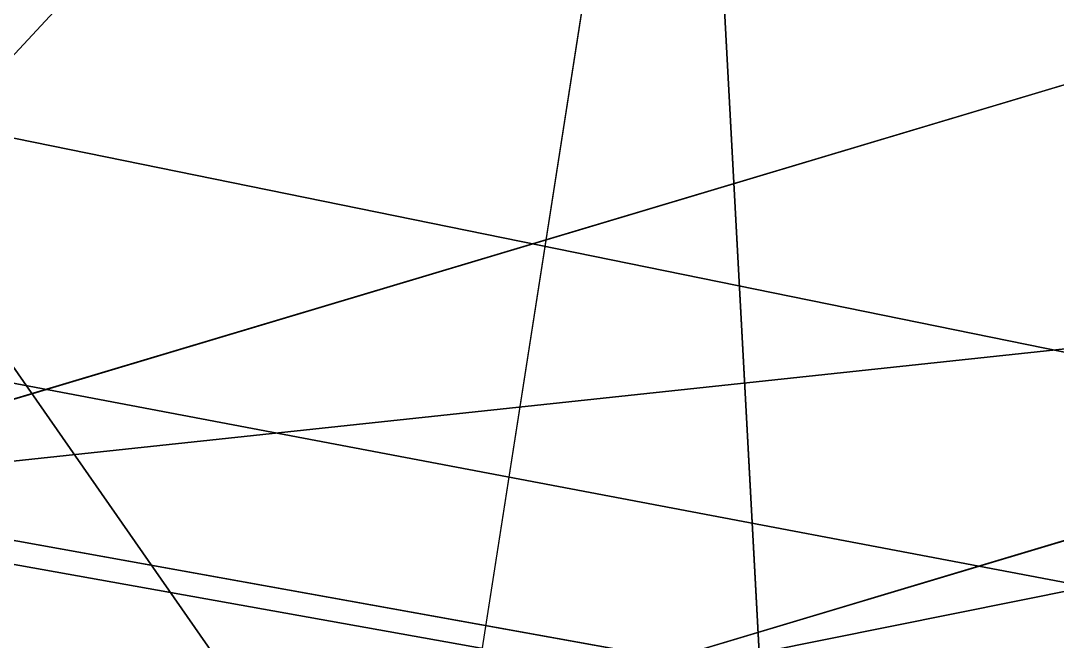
# Model space of a CAD drawing. Header units: metres. Extents: x 503497 to 504361, y 6966567 to 6966857.
# Drawn here: x 504152.589 to 504153.512, y 6966710.553 to 6966711.106 of the extents above; entities that cross this region are included whole.
import ezdxf

# ---------------------------------------------------------------- set-up
doc = ezdxf.new("R2010")
doc.units = ezdxf.units.M

msp = doc.modelspace()

# ---------------------------------------------------------------- linework, layer by layer
at = {"layer": 'SHADOW_APPROVED_20260111T072000'}
for points in [[(504153.1826, 6966711.7206), (504152.9477, 6966710.2148), (504079.7739, 6966725.1188), (504080.0088, 6966726.6246), (504153.1826, 6966711.7206)], [(504152.9477, 6966710.2148), (504167.8718, 6966707.8869), (504094.698, 6966722.7909), (504079.7739, 6966725.1188), (504152.9477, 6966710.2148)], [(504167.8718, 6966707.8869), (504167.5638, 6966705.9126), (504094.39, 6966720.8166), (504094.698, 6966722.7909), (504167.8718, 6966707.8869)]]:
    msp.add_lwpolyline(points, close=True, dxfattribs=at)
msp.add_lwpolyline([(504124.6436, 6966689.8311), (504125.6223, 6966696.1052), (504122.7613, 6966696.5515), (504123.3955, 6966700.6171), (504123.6735, 6966701.1907), (504124.1841, 6966701.6081), (504124.6865, 6966701.7525), (504126.4679, 6966701.5261), (504126.6349, 6966702.5968), (504125.8564, 6966702.7697), (504125.4218, 6966703.0603), (504125.0625, 6966703.6133), (504124.9683, 6966704.1079), (504125.9354, 6966710.4181), (504127.8093, 6966710.1258), (504128.3574, 6966713.6393), (504140.8554, 6966711.6898), (504140.8554, 6966711.6898), (504140.7719, 6966711.1544), (504144.1851, 6966710.622), (504144.5661, 6966713.0647), (504153.1826, 6966711.7206), (504152.9477, 6966710.2148), (504167.8718, 6966707.8869)], dxfattribs=at)
at = {"layer": 'SHADOW_APPROVED_20260114T072400'}
for points in [[(504153.1826, 6966711.7206), (504152.9477, 6966710.2148), (504080.9393, 6966723.8535), (504081.1742, 6966725.3593), (504153.1826, 6966711.7206)], [(504152.9477, 6966710.2148), (504167.8718, 6966707.8869), (504095.8634, 6966721.5256), (504080.9393, 6966723.8535), (504152.9477, 6966710.2148)], [(504167.8718, 6966707.8869), (504167.5638, 6966705.9126), (504095.5554, 6966719.5513), (504095.8634, 6966721.5256), (504167.8718, 6966707.8869)]]:
    msp.add_lwpolyline(points, close=True, dxfattribs=at)
msp.add_lwpolyline([(504124.6436, 6966689.8311), (504125.6223, 6966696.1052), (504122.7613, 6966696.5515), (504123.3955, 6966700.6171), (504123.6735, 6966701.1907), (504124.1841, 6966701.6081), (504124.6865, 6966701.7525), (504126.4679, 6966701.5261), (504126.6349, 6966702.5968), (504125.8564, 6966702.7697), (504125.4218, 6966703.0603), (504125.0625, 6966703.6133), (504124.9683, 6966704.1079), (504125.9354, 6966710.4181), (504127.8093, 6966710.1258), (504128.3574, 6966713.6393), (504140.8554, 6966711.6898), (504140.8554, 6966711.6898), (504140.7719, 6966711.1544), (504144.1851, 6966710.622), (504144.5661, 6966713.0647), (504153.1826, 6966711.7206), (504152.9477, 6966710.2148), (504167.8718, 6966707.8869)], dxfattribs=at)
at = {"layer": 'SHADOW_APPROVED_20260122T071500'}
for points in [[(504153.1826, 6966711.7206), (504152.9477, 6966710.2148), (504070.3812, 6966724.9829), (504070.6161, 6966726.4887), (504153.1826, 6966711.7206)], [(504152.9477, 6966710.2148), (504167.8718, 6966707.8869), (504085.3053, 6966722.655), (504070.3812, 6966724.9829), (504152.9477, 6966710.2148)], [(504167.8718, 6966707.8869), (504167.5638, 6966705.9126), (504084.9973, 6966720.6807), (504085.3053, 6966722.655), (504167.8718, 6966707.8869)]]:
    msp.add_lwpolyline(points, close=True, dxfattribs=at)
msp.add_lwpolyline([(504124.6436, 6966689.8311), (504125.6223, 6966696.1052), (504122.7613, 6966696.5515), (504123.3955, 6966700.6171), (504123.6735, 6966701.1907), (504124.1841, 6966701.6081), (504124.6865, 6966701.7525), (504126.4679, 6966701.5261), (504126.6349, 6966702.5968), (504125.8564, 6966702.7697), (504125.4218, 6966703.0603), (504125.0625, 6966703.6133), (504124.9683, 6966704.1079), (504125.9354, 6966710.4181), (504127.8093, 6966710.1258), (504128.3574, 6966713.6393), (504140.8554, 6966711.6898), (504140.8554, 6966711.6898), (504140.7719, 6966711.1544), (504144.1851, 6966710.622), (504144.5661, 6966713.0647), (504153.1826, 6966711.7206), (504152.9477, 6966710.2148), (504167.8718, 6966707.8869)], dxfattribs=at)
at = {"layer": 'SHADOW_APPROVED_20260124T072500'}
msp.add_lwpolyline([(504153.1826, 6966711.7206), (504152.9477, 6966710.2148), (504076.7046, 6966721.9298), (504076.9395, 6966723.4356), (504153.1826, 6966711.7206)], close=True, dxfattribs=at)
msp.add_lwpolyline([(504124.6436, 6966689.8311), (504125.6223, 6966696.1052), (504122.7613, 6966696.5515), (504123.3955, 6966700.6171), (504123.6735, 6966701.1907), (504124.1841, 6966701.6081), (504124.6865, 6966701.7525), (504126.4679, 6966701.5261), (504126.6349, 6966702.5968), (504125.8564, 6966702.7697), (504125.4218, 6966703.0603), (504125.0625, 6966703.6133), (504124.9683, 6966704.1079), (504125.9354, 6966710.4181), (504127.8093, 6966710.1258), (504128.3574, 6966713.6393), (504140.8554, 6966711.6898), (504140.8554, 6966711.6898), (504140.7719, 6966711.1544), (504144.1851, 6966710.622), (504144.5661, 6966713.0647), (504153.1826, 6966711.7206), (504152.9477, 6966710.2148), (504167.8718, 6966707.8869)], dxfattribs=at)
at = {"layer": 'SHADOW_APPROVED_20260126T071100'}
msp.add_lwpolyline([(504153.1826, 6966711.7206), (504152.9477, 6966710.2148), (504064.5226, 6966725.2606), (504064.7575, 6966726.7664), (504153.1826, 6966711.7206)], close=True, dxfattribs=at)
msp.add_lwpolyline([(504124.6436, 6966689.8311), (504125.6223, 6966696.1052), (504122.7613, 6966696.5515), (504123.3955, 6966700.6171), (504123.6735, 6966701.1907), (504124.1841, 6966701.6081), (504124.6865, 6966701.7525), (504126.4679, 6966701.5261), (504126.6349, 6966702.5968), (504125.8564, 6966702.7697), (504125.4218, 6966703.0603), (504125.0625, 6966703.6133), (504124.9683, 6966704.1079), (504125.9354, 6966710.4181), (504127.8093, 6966710.1258), (504128.3574, 6966713.6393), (504140.8554, 6966711.6898), (504140.8554, 6966711.6898), (504140.7719, 6966711.1544), (504144.1851, 6966710.622), (504144.5661, 6966713.0647), (504153.1826, 6966711.7206), (504152.9477, 6966710.2148), (504167.8718, 6966707.8869)], dxfattribs=at)
at = {"layer": 'SHADOW_APPROVED_20260127T071900'}
msp.add_lwpolyline([(504153.1826, 6966711.7206), (504152.9477, 6966710.2148), (504070.6048, 6966722.7074), (504070.8397, 6966724.2132), (504153.1826, 6966711.7206)], close=True, dxfattribs=at)
msp.add_lwpolyline([(504124.6436, 6966689.8311), (504125.6223, 6966696.1052), (504122.7613, 6966696.5515), (504123.3955, 6966700.6171), (504123.6735, 6966701.1907), (504124.1841, 6966701.6081), (504124.6865, 6966701.7525), (504126.4679, 6966701.5261), (504126.6349, 6966702.5968), (504125.8564, 6966702.7697), (504125.4218, 6966703.0603), (504125.0625, 6966703.6133), (504124.9683, 6966704.1079), (504125.9354, 6966710.4181), (504127.8093, 6966710.1258), (504128.3574, 6966713.6393), (504140.8554, 6966711.6898), (504140.8554, 6966711.6898), (504140.7719, 6966711.1544), (504144.1851, 6966710.622), (504144.5661, 6966713.0647), (504153.1826, 6966711.7206), (504152.9477, 6966710.2148), (504167.8718, 6966707.8869)], dxfattribs=at)
at = {"layer": 'SHADOW_APPROVED_20260129T071100'}
msp.add_lwpolyline([(504153.1826, 6966711.7206), (504152.9477, 6966710.2148), (504062.502, 6966724.4336), (504062.7369, 6966725.9394), (504153.1826, 6966711.7206)], close=True, dxfattribs=at)
msp.add_lwpolyline([(504124.6436, 6966689.8311), (504125.6223, 6966696.1052), (504122.7613, 6966696.5515), (504123.3955, 6966700.6171), (504123.6735, 6966701.1907), (504124.1841, 6966701.6081), (504124.6865, 6966701.7525), (504126.4679, 6966701.5261), (504126.6349, 6966702.5968), (504125.8564, 6966702.7697), (504125.4218, 6966703.0603), (504125.0625, 6966703.6133), (504124.9683, 6966704.1079), (504125.9354, 6966710.4181), (504127.8093, 6966710.1258), (504128.3574, 6966713.6393), (504140.8554, 6966711.6898), (504140.8554, 6966711.6898), (504140.7719, 6966711.1544), (504144.1851, 6966710.622), (504144.5661, 6966713.0647), (504153.1826, 6966711.7206), (504152.9477, 6966710.2148), (504167.8718, 6966707.8869)], dxfattribs=at)
at = {"layer": 'SHADOW_APPROVED_20260130T071100'}
msp.add_lwpolyline([(504153.1826, 6966711.7206), (504152.9477, 6966710.2148), (504061.8158, 6966724.129), (504062.0507, 6966725.6348), (504153.1826, 6966711.7206)], close=True, dxfattribs=at)
msp.add_lwpolyline([(504124.6436, 6966689.8311), (504125.6223, 6966696.1052), (504122.7613, 6966696.5515), (504123.3955, 6966700.6171), (504123.6735, 6966701.1907), (504124.1841, 6966701.6081), (504124.6865, 6966701.7525), (504126.4679, 6966701.5261), (504126.6349, 6966702.5968), (504125.8564, 6966702.7697), (504125.4218, 6966703.0603), (504125.0625, 6966703.6133), (504124.9683, 6966704.1079), (504125.9354, 6966710.4181), (504127.8093, 6966710.1258), (504128.3574, 6966713.6393), (504140.8554, 6966711.6898), (504140.8554, 6966711.6898), (504140.7719, 6966711.1544), (504144.1851, 6966710.622), (504144.5661, 6966713.0647), (504153.1826, 6966711.7206), (504152.9477, 6966710.2148), (504167.8718, 6966707.8869)], dxfattribs=at)
at = {"layer": 'SHADOW_APPROVED_20260203T070000'}
msp.add_lwpolyline([(504153.1826, 6966711.7206), (504152.9477, 6966710.2148), (504046.9235, 6966726.5162), (504047.1584, 6966728.022), (504153.1826, 6966711.7206)], close=True, dxfattribs=at)
msp.add_lwpolyline([(504124.6436, 6966689.8311), (504125.6223, 6966696.1052), (504122.7613, 6966696.5515), (504123.3955, 6966700.6171), (504123.6735, 6966701.1907), (504124.1841, 6966701.6081), (504124.6865, 6966701.7525), (504126.4679, 6966701.5261), (504126.6349, 6966702.5968), (504125.8564, 6966702.7697), (504125.4218, 6966703.0603), (504125.0625, 6966703.6133), (504124.9683, 6966704.1079), (504125.9354, 6966710.4181), (504127.8093, 6966710.1258), (504128.3574, 6966713.6393), (504140.8554, 6966711.6898), (504140.8554, 6966711.6898), (504140.7719, 6966711.1544), (504144.1851, 6966710.622), (504144.5661, 6966713.0647), (504153.1826, 6966711.7206), (504152.9477, 6966710.2148), (504167.8718, 6966707.8869)], dxfattribs=at)
at = {"layer": 'SHADOW_APPROVED_20260314T074000'}
msp.add_lwpolyline([(504124.6436, 6966689.8311), (504125.6223, 6966696.1052), (504122.7613, 6966696.5515), (504123.3955, 6966700.6171), (504123.6735, 6966701.1907), (504124.1841, 6966701.6081), (504124.6865, 6966701.7525), (504126.4679, 6966701.5261), (504126.6349, 6966702.5968), (504125.8564, 6966702.7697), (504125.4218, 6966703.0603), (504125.0625, 6966703.6133), (504124.9683, 6966704.1079), (504125.9354, 6966710.4181), (504127.8093, 6966710.1258), (504128.3574, 6966713.6393), (504140.8554, 6966711.6898), (504140.8554, 6966711.6898), (504140.7719, 6966711.1544), (504144.1851, 6966710.622), (504144.5661, 6966713.0647), (504153.1826, 6966711.7206), (504152.9477, 6966710.2148), (504167.8718, 6966707.8869)], dxfattribs=at)
msp.add_lwpolyline([(504153.1826, 6966711.7206), (504152.9477, 6966710.2148), (504065.1932, 6966694.7584), (504065.4281, 6966696.2642), (504153.1826, 6966711.7206)], close=True, dxfattribs=at)
at = {"layer": 'SHADOW_APPROVED_20260426T070000'}
msp.add_lwpolyline([(504124.6436, 6966689.8311), (504125.6223, 6966696.1052), (504122.7613, 6966696.5515), (504123.3955, 6966700.6171), (504123.6735, 6966701.1907), (504124.1841, 6966701.6081), (504124.6865, 6966701.7525), (504126.4679, 6966701.5261), (504126.6349, 6966702.5968), (504125.8564, 6966702.7697), (504125.4218, 6966703.0603), (504125.0625, 6966703.6133), (504124.9683, 6966704.1079), (504125.9354, 6966710.4181), (504127.8093, 6966710.1258), (504128.3574, 6966713.6393), (504140.8554, 6966711.6898), (504140.8554, 6966711.6898), (504140.7719, 6966711.1544), (504144.1851, 6966710.622), (504144.5661, 6966713.0647), (504153.1826, 6966711.7206), (504152.9477, 6966710.2148), (504167.8718, 6966707.8869)], dxfattribs=at)
msp.add_lwpolyline([(504153.1826, 6966711.7206), (504152.9477, 6966710.2148), (503935.8201, 6966628.153), (503936.055, 6966629.6588), (504153.1826, 6966711.7206)], close=True, dxfattribs=at)
at = {"layer": 'SHADOW_APPROVED_20260621T090000'}
msp.add_lwpolyline([(504124.6436, 6966689.8311), (504125.6223, 6966696.1052), (504122.7613, 6966696.5515), (504123.3955, 6966700.6171), (504123.6735, 6966701.1907), (504124.1841, 6966701.6081), (504124.6865, 6966701.7525), (504126.4679, 6966701.5261), (504126.6349, 6966702.5968), (504125.8564, 6966702.7697), (504125.4218, 6966703.0603), (504125.0625, 6966703.6133), (504124.9683, 6966704.1079), (504125.9354, 6966710.4181), (504127.8093, 6966710.1258), (504128.3574, 6966713.6393), (504140.8554, 6966711.6898), (504140.8554, 6966711.6898), (504140.7719, 6966711.1544), (504144.1851, 6966710.622), (504144.5661, 6966713.0647), (504153.1826, 6966711.7206), (504152.9477, 6966710.2148), (504167.8718, 6966707.8869)], dxfattribs=at)
for points in [[(504144.5661, 6966713.0647), (504153.1826, 6966711.7206), (504094.6663, 6966648.789), (504086.0498, 6966650.1331), (504144.5661, 6966713.0647)], [(504153.1826, 6966711.7206), (504152.9477, 6966710.2148), (504094.4314, 6966647.2832), (504094.6663, 6966648.789), (504153.1826, 6966711.7206)]]:
    msp.add_lwpolyline(points, close=True, dxfattribs=at)
at = {"layer": 'SHADOW_APPROVED_20260621T120000'}
msp.add_lwpolyline([(504124.6436, 6966689.8311), (504125.6223, 6966696.1052), (504122.7613, 6966696.5515), (504123.3955, 6966700.6171), (504123.6735, 6966701.1907), (504124.1841, 6966701.6081), (504124.6865, 6966701.7525), (504126.4679, 6966701.5261), (504126.6349, 6966702.5968), (504125.8564, 6966702.7697), (504125.4218, 6966703.0603), (504125.0625, 6966703.6133), (504124.9683, 6966704.1079), (504125.9354, 6966710.4181), (504127.8093, 6966710.1258), (504128.3574, 6966713.6393), (504140.8554, 6966711.6898), (504140.8554, 6966711.6898), (504140.7719, 6966711.1544), (504144.1851, 6966710.622), (504144.5661, 6966713.0647), (504153.1826, 6966711.7206), (504152.9477, 6966710.2148), (504167.8718, 6966707.8869)], dxfattribs=at)
for points in [[(504144.5661, 6966713.0647), (504153.1826, 6966711.7206), (504155.8036, 6966663.0478), (504147.1871, 6966664.3919), (504144.5661, 6966713.0647)], [(504153.1826, 6966711.7206), (504152.9477, 6966710.2148), (504155.5687, 6966661.542), (504155.8036, 6966663.0478), (504153.1826, 6966711.7206)]]:
    msp.add_lwpolyline(points, close=True, dxfattribs=at)
at = {"layer": 'SHADOW_APPROVED_20260621T140000'}
for points in [[(504138.446, 6966731.0718), (504138.0232, 6966728.3614), (504180.5703, 6966667.3385), (504180.9931, 6966670.0489), (504138.446, 6966731.0718)], [(504146.7781, 6966729.7721), (504138.446, 6966731.0718), (504180.9931, 6966670.0489), (504189.3252, 6966668.7492), (504146.7781, 6966729.7721)], [(504153.1826, 6966711.7206), (504152.9477, 6966710.2148), (504191.8574, 6966654.4088), (504192.0923, 6966655.9146), (504153.1826, 6966711.7206)]]:
    msp.add_lwpolyline(points, close=True, dxfattribs=at)
msp.add_lwpolyline([(504124.6436, 6966689.8311), (504125.6223, 6966696.1052), (504122.7613, 6966696.5515), (504123.3955, 6966700.6171), (504123.6735, 6966701.1907), (504124.1841, 6966701.6081), (504124.6865, 6966701.7525), (504126.4679, 6966701.5261), (504126.6349, 6966702.5968), (504125.8564, 6966702.7697), (504125.4218, 6966703.0603), (504125.0625, 6966703.6133), (504124.9683, 6966704.1079), (504125.9354, 6966710.4181), (504127.8093, 6966710.1258), (504128.3574, 6966713.6393), (504140.8554, 6966711.6898), (504140.8554, 6966711.6898), (504140.7719, 6966711.1544), (504144.1851, 6966710.622), (504144.5661, 6966713.0647), (504153.1826, 6966711.7206), (504152.9477, 6966710.2148), (504167.8718, 6966707.8869)], dxfattribs=at)
at = {"layer": 'SHADOW_APPROVED_20260621T150000'}
msp.add_lwpolyline([(504124.6436, 6966689.8311), (504125.6223, 6966696.1052), (504122.7613, 6966696.5515), (504123.3955, 6966700.6171), (504123.6735, 6966701.1907), (504124.1841, 6966701.6081), (504124.6865, 6966701.7525), (504126.4679, 6966701.5261), (504126.6349, 6966702.5968), (504125.8564, 6966702.7697), (504125.4218, 6966703.0603), (504125.0625, 6966703.6133), (504124.9683, 6966704.1079), (504125.9354, 6966710.4181), (504127.8093, 6966710.1258), (504128.3574, 6966713.6393), (504140.8554, 6966711.6898), (504140.8554, 6966711.6898), (504140.7719, 6966711.1544), (504144.1851, 6966710.622), (504144.5661, 6966713.0647), (504153.1826, 6966711.7206), (504152.9477, 6966710.2148), (504167.8718, 6966707.8869)], dxfattribs=at)
msp.add_lwpolyline([(504153.1826, 6966711.7206), (504152.9477, 6966710.2148), (504226.2278, 6966641.212), (504226.4627, 6966642.7178), (504153.1826, 6966711.7206)], close=True, dxfattribs=at)
at = {"layer": 'SHADOW_APPROVED_20260621T160000'}
msp.add_lwpolyline([(504124.6436, 6966689.8311), (504125.6223, 6966696.1052), (504122.7613, 6966696.5515), (504123.3955, 6966700.6171), (504123.6735, 6966701.1907), (504124.1841, 6966701.6081), (504124.6865, 6966701.7525), (504126.4679, 6966701.5261), (504126.6349, 6966702.5968), (504125.8564, 6966702.7697), (504125.4218, 6966703.0603), (504125.0625, 6966703.6133), (504124.9683, 6966704.1079), (504125.9354, 6966710.4181), (504127.8093, 6966710.1258), (504128.3574, 6966713.6393), (504140.8554, 6966711.6898), (504140.8554, 6966711.6898), (504140.7719, 6966711.1544), (504144.1851, 6966710.622), (504144.5661, 6966713.0647), (504153.1826, 6966711.7206), (504152.9477, 6966710.2148), (504167.8718, 6966707.8869)], dxfattribs=at)
msp.add_lwpolyline([(504153.1826, 6966711.7206), (504152.9477, 6966710.2148), (504321.2039, 6966597.115), (504321.4388, 6966598.6208), (504153.1826, 6966711.7206)], close=True, dxfattribs=at)
at = {"layer": 'SHADOW_APPROVED_20261019T053000'}
msp.add_lwpolyline([(504153.1826, 6966711.7206), (504152.9477, 6966710.2148), (503576.192, 6966802.3476), (503576.4269, 6966803.8534), (504153.1826, 6966711.7206)], close=True, dxfattribs=at)
msp.add_lwpolyline([(504124.6436, 6966689.8311), (504125.6223, 6966696.1052), (504122.7613, 6966696.5515), (504123.3955, 6966700.6171), (504123.6735, 6966701.1907), (504124.1841, 6966701.6081), (504124.6865, 6966701.7525), (504126.4679, 6966701.5261), (504126.6349, 6966702.5968), (504125.8564, 6966702.7697), (504125.4218, 6966703.0603), (504125.0625, 6966703.6133), (504124.9683, 6966704.1079), (504125.9354, 6966710.4181), (504127.8093, 6966710.1258), (504128.3574, 6966713.6393), (504140.8554, 6966711.6898), (504140.8554, 6966711.6898), (504140.7719, 6966711.1544), (504144.1851, 6966710.622), (504144.5661, 6966713.0647), (504153.1826, 6966711.7206), (504152.9477, 6966710.2148), (504167.8718, 6966707.8869)], dxfattribs=at)
at = {"layer": 'SHADOW_APPROVED_20261112T063500'}
msp.add_lwpolyline([(504153.1826, 6966711.7206), (504152.9477, 6966710.2148), (504054.6694, 6966726.169), (504054.9043, 6966727.6748), (504153.1826, 6966711.7206)], close=True, dxfattribs=at)
msp.add_lwpolyline([(504124.6436, 6966689.8311), (504125.6223, 6966696.1052), (504122.7613, 6966696.5515), (504123.3955, 6966700.6171), (504123.6735, 6966701.1907), (504124.1841, 6966701.6081), (504124.6865, 6966701.7525), (504126.4679, 6966701.5261), (504126.6349, 6966702.5968), (504125.8564, 6966702.7697), (504125.4218, 6966703.0603), (504125.0625, 6966703.6133), (504124.9683, 6966704.1079), (504125.9354, 6966710.4181), (504127.8093, 6966710.1258), (504128.3574, 6966713.6393), (504140.8554, 6966711.6898), (504140.8554, 6966711.6898), (504140.7719, 6966711.1544), (504144.1851, 6966710.622), (504144.5661, 6966713.0647), (504153.1826, 6966711.7206), (504152.9477, 6966710.2148), (504167.8718, 6966707.8869)], dxfattribs=at)
at = {"layer": 'SHADOW_APPROVED_20261113T063500'}
msp.add_lwpolyline([(504153.1826, 6966711.7206), (504152.9477, 6966710.2148), (504055.1376, 6966726.5845), (504055.3725, 6966728.0903), (504153.1826, 6966711.7206)], close=True, dxfattribs=at)
msp.add_lwpolyline([(504124.6436, 6966689.8311), (504125.6223, 6966696.1052), (504122.7613, 6966696.5515), (504123.3955, 6966700.6171), (504123.6735, 6966701.1907), (504124.1841, 6966701.6081), (504124.6865, 6966701.7525), (504126.4679, 6966701.5261), (504126.6349, 6966702.5968), (504125.8564, 6966702.7697), (504125.4218, 6966703.0603), (504125.0625, 6966703.6133), (504124.9683, 6966704.1079), (504125.9354, 6966710.4181), (504127.8093, 6966710.1258), (504128.3574, 6966713.6393), (504140.8554, 6966711.6898), (504140.8554, 6966711.6898), (504140.7719, 6966711.1544), (504144.1851, 6966710.622), (504144.5661, 6966713.0647), (504153.1826, 6966711.7206), (504152.9477, 6966710.2148), (504167.8718, 6966707.8869)], dxfattribs=at)
at = {"layer": 'SHADOW_APPROVED_20261122T065200'}
for points in [[(504153.1826, 6966711.7206), (504152.9477, 6966710.2148), (504072.7836, 6966724.6656), (504073.0185, 6966726.1714), (504153.1826, 6966711.7206)], [(504152.9477, 6966710.2148), (504167.8718, 6966707.8869), (504087.7077, 6966722.3377), (504072.7836, 6966724.6656), (504152.9477, 6966710.2148)], [(504167.8718, 6966707.8869), (504167.5638, 6966705.9126), (504087.3997, 6966720.3634), (504087.7077, 6966722.3377), (504167.8718, 6966707.8869)]]:
    msp.add_lwpolyline(points, close=True, dxfattribs=at)
msp.add_lwpolyline([(504124.6436, 6966689.8311), (504125.6223, 6966696.1052), (504122.7613, 6966696.5515), (504123.3955, 6966700.6171), (504123.6735, 6966701.1907), (504124.1841, 6966701.6081), (504124.6865, 6966701.7525), (504126.4679, 6966701.5261), (504126.6349, 6966702.5968), (504125.8564, 6966702.7697), (504125.4218, 6966703.0603), (504125.0625, 6966703.6133), (504124.9683, 6966704.1079), (504125.9354, 6966710.4181), (504127.8093, 6966710.1258), (504128.3574, 6966713.6393), (504140.8554, 6966711.6898), (504140.8554, 6966711.6898), (504140.7719, 6966711.1544), (504144.1851, 6966710.622), (504144.5661, 6966713.0647), (504153.1826, 6966711.7206), (504152.9477, 6966710.2148), (504167.8718, 6966707.8869)], dxfattribs=at)
at = {"layer": 'SHADOW_APPROVED_20261123T070300'}
msp.add_lwpolyline([(504153.1826, 6966711.7206), (504152.9477, 6966710.2148), (504080.5508, 6966722.2213), (504080.7857, 6966723.7271), (504153.1826, 6966711.7206)], close=True, dxfattribs=at)
msp.add_lwpolyline([(504124.6436, 6966689.8311), (504125.6223, 6966696.1052), (504122.7613, 6966696.5515), (504123.3955, 6966700.6171), (504123.6735, 6966701.1907), (504124.1841, 6966701.6081), (504124.6865, 6966701.7525), (504126.4679, 6966701.5261), (504126.6349, 6966702.5968), (504125.8564, 6966702.7697), (504125.4218, 6966703.0603), (504125.0625, 6966703.6133), (504124.9683, 6966704.1079), (504125.9354, 6966710.4181), (504127.8093, 6966710.1258), (504128.3574, 6966713.6393), (504140.8554, 6966711.6898), (504140.8554, 6966711.6898), (504140.7719, 6966711.1544), (504144.1851, 6966710.622), (504144.5661, 6966713.0647), (504153.1826, 6966711.7206), (504152.9477, 6966710.2148), (504167.8718, 6966707.8869)], dxfattribs=at)
at = {"layer": 'SHADOW_APPROVED_20261221T090000'}
msp.add_lwpolyline([(504124.6436, 6966689.8311), (504125.6223, 6966696.1052), (504122.7613, 6966696.5515), (504123.3955, 6966700.6171), (504123.6735, 6966701.1907), (504124.1841, 6966701.6081), (504124.6865, 6966701.7525), (504126.4679, 6966701.5261), (504126.6349, 6966702.5968), (504125.8564, 6966702.7697), (504125.4218, 6966703.0603), (504125.0625, 6966703.6133), (504124.9683, 6966704.1079), (504125.9354, 6966710.4181), (504127.8093, 6966710.1258), (504128.3574, 6966713.6393), (504140.8554, 6966711.6898), (504140.8554, 6966711.6898), (504140.7719, 6966711.1544), (504144.1851, 6966710.622), (504144.5661, 6966713.0647), (504153.1826, 6966711.7206), (504152.9477, 6966710.2148), (504167.8718, 6966707.8869)], dxfattribs=at)
msp.add_lwpolyline([(504153.1826, 6966711.7206), (504152.9477, 6966710.2148), (504122.693, 6966712.0142), (504122.9279, 6966713.52), (504153.1826, 6966711.7206)], close=True, dxfattribs=at)
at = {"layer": 'SHADOW_APPROVED_20261221T120000'}
msp.add_lwpolyline([(504124.6436, 6966689.8311), (504125.6223, 6966696.1052), (504122.7613, 6966696.5515), (504123.3955, 6966700.6171), (504123.6735, 6966701.1907), (504124.1841, 6966701.6081), (504124.6865, 6966701.7525), (504126.4679, 6966701.5261), (504126.6349, 6966702.5968), (504125.8564, 6966702.7697), (504125.4218, 6966703.0603), (504125.0625, 6966703.6133), (504124.9683, 6966704.1079), (504125.9354, 6966710.4181), (504127.8093, 6966710.1258), (504128.3574, 6966713.6393), (504140.8554, 6966711.6898), (504140.8554, 6966711.6898), (504140.7719, 6966711.1544), (504144.1851, 6966710.622), (504144.5661, 6966713.0647), (504153.1826, 6966711.7206), (504152.9477, 6966710.2148), (504167.8718, 6966707.8869)], dxfattribs=at)
msp.add_lwpolyline([(504153.1826, 6966711.7206), (504152.9477, 6966710.2148), (504155.2202, 6966707.484), (504155.4551, 6966708.9898), (504153.1826, 6966711.7206)], close=True, dxfattribs=at)
at = {"layer": 'SHADOW_APPROVED_20261221T150000'}
for points in [[(504153.1826, 6966711.7206), (504152.9477, 6966710.2148), (504190.6416, 6966714.2351), (504190.8765, 6966715.7409), (504153.1826, 6966711.7206)], [(504139.8525, 6966710.4238), (504143.9181, 6966709.7896), (504184.9452, 6966714.1654), (504180.8796, 6966714.7996), (504139.8525, 6966710.4238)], [(504143.9181, 6966709.7896), (504143.738, 6966708.6351), (504184.7651, 6966713.0109), (504184.9452, 6966714.1654), (504143.9181, 6966709.7896)]]:
    msp.add_lwpolyline(points, close=True, dxfattribs=at)
msp.add_lwpolyline([(504124.6436, 6966689.8311), (504125.6223, 6966696.1052), (504122.7613, 6966696.5515), (504123.3955, 6966700.6171), (504123.6735, 6966701.1907), (504124.1841, 6966701.6081), (504124.6865, 6966701.7525), (504126.4679, 6966701.5261), (504126.6349, 6966702.5968), (504125.8564, 6966702.7697), (504125.4218, 6966703.0603), (504125.0625, 6966703.6133), (504124.9683, 6966704.1079), (504125.9354, 6966710.4181), (504127.8093, 6966710.1258), (504128.3574, 6966713.6393), (504140.8554, 6966711.6898), (504140.8554, 6966711.6898), (504140.7719, 6966711.1544), (504144.1851, 6966710.622), (504144.5661, 6966713.0647), (504153.1826, 6966711.7206), (504152.9477, 6966710.2148), (504167.8718, 6966707.8869)], dxfattribs=at)
at = {"layer": 'SHADOW_APPROVED_20261221T160000'}
for points in [[(504153.1826, 6966711.7206), (504152.9477, 6966710.2148), (504212.5095, 6966722.1666), (504212.7444, 6966723.6724), (504153.1826, 6966711.7206)], [(504143.9181, 6966709.7896), (504143.738, 6966708.6351), (504208.5667, 6966721.6438), (504208.7468, 6966722.7983), (504143.9181, 6966709.7896)], [(504143.738, 6966708.6351), (504154.0443, 6966707.0275), (504218.873, 6966720.0362), (504208.5667, 6966721.6438), (504143.738, 6966708.6351)]]:
    msp.add_lwpolyline(points, close=True, dxfattribs=at)
msp.add_lwpolyline([(504124.6436, 6966689.8311), (504125.6223, 6966696.1052), (504122.7613, 6966696.5515), (504123.3955, 6966700.6171), (504123.6735, 6966701.1907), (504124.1841, 6966701.6081), (504124.6865, 6966701.7525), (504126.4679, 6966701.5261), (504126.6349, 6966702.5968), (504125.8564, 6966702.7697), (504125.4218, 6966703.0603), (504125.0625, 6966703.6133), (504124.9683, 6966704.1079), (504125.9354, 6966710.4181), (504127.8093, 6966710.1258), (504128.3574, 6966713.6393), (504140.8554, 6966711.6898), (504140.8554, 6966711.6898), (504140.7719, 6966711.1544), (504144.1851, 6966710.622), (504144.5661, 6966713.0647), (504153.1826, 6966711.7206), (504152.9477, 6966710.2148), (504167.8718, 6966707.8869)], dxfattribs=at)
at = {"layer": 'SHADOW_APPROVED_20261221T170000'}
for points in [[(504153.1826, 6966711.7206), (504152.9477, 6966710.2148), (504256.1476, 6966741.1024), (504256.3825, 6966742.6082), (504153.1826, 6966711.7206)], [(504125.8564, 6966702.7697), (504125.4218, 6966703.0603), (504228.6217, 6966733.9479), (504229.0563, 6966733.6573), (504125.8564, 6966702.7697)], [(504126.6349, 6966702.5968), (504125.8564, 6966702.7697), (504229.0563, 6966733.6573), (504229.8348, 6966733.4844), (504126.6349, 6966702.5968)], [(504126.4679, 6966701.5261), (504126.6349, 6966702.5968), (504229.8348, 6966733.4844), (504229.6678, 6966732.4137), (504126.4679, 6966701.5261)]]:
    msp.add_lwpolyline(points, close=True, dxfattribs=at)
msp.add_lwpolyline([(504124.6436, 6966689.8311), (504125.6223, 6966696.1052), (504122.7613, 6966696.5515), (504123.3955, 6966700.6171), (504123.6735, 6966701.1907), (504124.1841, 6966701.6081), (504124.6865, 6966701.7525), (504126.4679, 6966701.5261), (504126.6349, 6966702.5968), (504125.8564, 6966702.7697), (504125.4218, 6966703.0603), (504125.0625, 6966703.6133), (504124.9683, 6966704.1079), (504125.9354, 6966710.4181), (504127.8093, 6966710.1258), (504128.3574, 6966713.6393), (504140.8554, 6966711.6898), (504140.8554, 6966711.6898), (504140.7719, 6966711.1544), (504144.1851, 6966710.622), (504144.5661, 6966713.0647), (504153.1826, 6966711.7206), (504152.9477, 6966710.2148), (504167.8718, 6966707.8869)], dxfattribs=at)
at = {"layer": 'SHADOW_COMPARATOR_RL48_20260111T072000'}
for points in [[(504153.1826, 6966711.7206), (504152.9477, 6966710.2148), (504107.3204, 6966719.5082), (504107.5553, 6966721.014), (504153.1826, 6966711.7206)], [(504152.9477, 6966710.2148), (504167.8718, 6966707.8869), (504122.2445, 6966717.1803), (504107.3204, 6966719.5082), (504152.9477, 6966710.2148)], [(504167.8718, 6966707.8869), (504167.5638, 6966705.9126), (504121.9365, 6966715.206), (504122.2445, 6966717.1803), (504167.8718, 6966707.8869)]]:
    msp.add_lwpolyline(points, close=True, dxfattribs=at)
msp.add_lwpolyline([(504124.6436, 6966689.8311), (504125.6223, 6966696.1052), (504122.7613, 6966696.5515), (504123.3955, 6966700.6171), (504123.6735, 6966701.1907), (504124.1841, 6966701.6081), (504124.6865, 6966701.7525), (504126.4679, 6966701.5261), (504126.6349, 6966702.5968), (504125.8564, 6966702.7697), (504125.4218, 6966703.0603), (504125.0625, 6966703.6133), (504124.9683, 6966704.1079), (504125.9354, 6966710.4181), (504127.8093, 6966710.1258), (504128.3574, 6966713.6393), (504140.8554, 6966711.6898), (504140.8554, 6966711.6898), (504140.7719, 6966711.1544), (504144.1851, 6966710.622), (504144.5661, 6966713.0647), (504153.1826, 6966711.7206), (504152.9477, 6966710.2148), (504167.8718, 6966707.8869)], dxfattribs=at)
at = {"layer": 'SHADOW_COMPARATOR_RL48_20260114T072400'}
for points in [[(504153.1826, 6966711.7206), (504152.9477, 6966710.2148), (504108.0471, 6966718.7192), (504108.282, 6966720.225), (504153.1826, 6966711.7206)], [(504152.9477, 6966710.2148), (504167.8718, 6966707.8869), (504122.9712, 6966716.3913), (504108.0471, 6966718.7192), (504152.9477, 6966710.2148)], [(504167.8718, 6966707.8869), (504167.5638, 6966705.9126), (504122.6632, 6966714.417), (504122.9712, 6966716.3913), (504167.8718, 6966707.8869)]]:
    msp.add_lwpolyline(points, close=True, dxfattribs=at)
msp.add_lwpolyline([(504124.6436, 6966689.8311), (504125.6223, 6966696.1052), (504122.7613, 6966696.5515), (504123.3955, 6966700.6171), (504123.6735, 6966701.1907), (504124.1841, 6966701.6081), (504124.6865, 6966701.7525), (504126.4679, 6966701.5261), (504126.6349, 6966702.5968), (504125.8564, 6966702.7697), (504125.4218, 6966703.0603), (504125.0625, 6966703.6133), (504124.9683, 6966704.1079), (504125.9354, 6966710.4181), (504127.8093, 6966710.1258), (504128.3574, 6966713.6393), (504140.8554, 6966711.6898), (504140.8554, 6966711.6898), (504140.7719, 6966711.1544), (504144.1851, 6966710.622), (504144.5661, 6966713.0647), (504153.1826, 6966711.7206), (504152.9477, 6966710.2148), (504167.8718, 6966707.8869)], dxfattribs=at)
at = {"layer": 'SHADOW_COMPARATOR_RL48_20260122T071500'}
for points in [[(504153.1826, 6966711.7206), (504152.9477, 6966710.2148), (504101.4636, 6966719.4234), (504101.6985, 6966720.9292), (504153.1826, 6966711.7206)], [(504152.9477, 6966710.2148), (504167.8718, 6966707.8869), (504116.3877, 6966717.0955), (504101.4636, 6966719.4234), (504152.9477, 6966710.2148)], [(504167.8718, 6966707.8869), (504167.5638, 6966705.9126), (504116.0797, 6966715.1212), (504116.3877, 6966717.0955), (504167.8718, 6966707.8869)]]:
    msp.add_lwpolyline(points, close=True, dxfattribs=at)
msp.add_lwpolyline([(504124.6436, 6966689.8311), (504125.6223, 6966696.1052), (504122.7613, 6966696.5515), (504123.3955, 6966700.6171), (504123.6735, 6966701.1907), (504124.1841, 6966701.6081), (504124.6865, 6966701.7525), (504126.4679, 6966701.5261), (504126.6349, 6966702.5968), (504125.8564, 6966702.7697), (504125.4218, 6966703.0603), (504125.0625, 6966703.6133), (504124.9683, 6966704.1079), (504125.9354, 6966710.4181), (504127.8093, 6966710.1258), (504128.3574, 6966713.6393), (504140.8554, 6966711.6898), (504140.8554, 6966711.6898), (504140.7719, 6966711.1544), (504144.1851, 6966710.622), (504144.5661, 6966713.0647), (504153.1826, 6966711.7206), (504152.9477, 6966710.2148), (504167.8718, 6966707.8869)], dxfattribs=at)
at = {"layer": 'SHADOW_COMPARATOR_RL48_20260124T072500'}
msp.add_lwpolyline([(504153.1826, 6966711.7206), (504152.9477, 6966710.2148), (504105.4065, 6966717.5197), (504105.6414, 6966719.0255), (504153.1826, 6966711.7206)], close=True, dxfattribs=at)
msp.add_lwpolyline([(504124.6436, 6966689.8311), (504125.6223, 6966696.1052), (504122.7613, 6966696.5515), (504123.3955, 6966700.6171), (504123.6735, 6966701.1907), (504124.1841, 6966701.6081), (504124.6865, 6966701.7525), (504126.4679, 6966701.5261), (504126.6349, 6966702.5968), (504125.8564, 6966702.7697), (504125.4218, 6966703.0603), (504125.0625, 6966703.6133), (504124.9683, 6966704.1079), (504125.9354, 6966710.4181), (504127.8093, 6966710.1258), (504128.3574, 6966713.6393), (504140.8554, 6966711.6898), (504140.8554, 6966711.6898), (504140.7719, 6966711.1544), (504144.1851, 6966710.622), (504144.5661, 6966713.0647), (504153.1826, 6966711.7206), (504152.9477, 6966710.2148), (504167.8718, 6966707.8869)], dxfattribs=at)
at = {"layer": 'SHADOW_COMPARATOR_RL48_20260126T071100'}
msp.add_lwpolyline([(504153.1826, 6966711.7206), (504152.9477, 6966710.2148), (504097.8105, 6966719.5966), (504098.0454, 6966721.1024), (504153.1826, 6966711.7206)], close=True, dxfattribs=at)
msp.add_lwpolyline([(504124.6436, 6966689.8311), (504125.6223, 6966696.1052), (504122.7613, 6966696.5515), (504123.3955, 6966700.6171), (504123.6735, 6966701.1907), (504124.1841, 6966701.6081), (504124.6865, 6966701.7525), (504126.4679, 6966701.5261), (504126.6349, 6966702.5968), (504125.8564, 6966702.7697), (504125.4218, 6966703.0603), (504125.0625, 6966703.6133), (504124.9683, 6966704.1079), (504125.9354, 6966710.4181), (504127.8093, 6966710.1258), (504128.3574, 6966713.6393), (504140.8554, 6966711.6898), (504140.8554, 6966711.6898), (504140.7719, 6966711.1544), (504144.1851, 6966710.622), (504144.5661, 6966713.0647), (504153.1826, 6966711.7206), (504152.9477, 6966710.2148), (504167.8718, 6966707.8869)], dxfattribs=at)
at = {"layer": 'SHADOW_COMPARATOR_RL48_20260127T071900'}
msp.add_lwpolyline([(504153.1826, 6966711.7206), (504152.9477, 6966710.2148), (504101.603, 6966718.0045), (504101.8379, 6966719.5103), (504153.1826, 6966711.7206)], close=True, dxfattribs=at)
msp.add_lwpolyline([(504124.6436, 6966689.8311), (504125.6223, 6966696.1052), (504122.7613, 6966696.5515), (504123.3955, 6966700.6171), (504123.6735, 6966701.1907), (504124.1841, 6966701.6081), (504124.6865, 6966701.7525), (504126.4679, 6966701.5261), (504126.6349, 6966702.5968), (504125.8564, 6966702.7697), (504125.4218, 6966703.0603), (504125.0625, 6966703.6133), (504124.9683, 6966704.1079), (504125.9354, 6966710.4181), (504127.8093, 6966710.1258), (504128.3574, 6966713.6393), (504140.8554, 6966711.6898), (504140.8554, 6966711.6898), (504140.7719, 6966711.1544), (504144.1851, 6966710.622), (504144.5661, 6966713.0647), (504153.1826, 6966711.7206), (504152.9477, 6966710.2148), (504167.8718, 6966707.8869)], dxfattribs=at)
at = {"layer": 'SHADOW_COMPARATOR_RL48_20260129T071100'}
msp.add_lwpolyline([(504153.1826, 6966711.7206), (504152.9477, 6966710.2148), (504096.5505, 6966719.0809), (504096.7854, 6966720.5867), (504153.1826, 6966711.7206)], close=True, dxfattribs=at)
msp.add_lwpolyline([(504124.6436, 6966689.8311), (504125.6223, 6966696.1052), (504122.7613, 6966696.5515), (504123.3955, 6966700.6171), (504123.6735, 6966701.1907), (504124.1841, 6966701.6081), (504124.6865, 6966701.7525), (504126.4679, 6966701.5261), (504126.6349, 6966702.5968), (504125.8564, 6966702.7697), (504125.4218, 6966703.0603), (504125.0625, 6966703.6133), (504124.9683, 6966704.1079), (504125.9354, 6966710.4181), (504127.8093, 6966710.1258), (504128.3574, 6966713.6393), (504140.8554, 6966711.6898), (504140.8554, 6966711.6898), (504140.7719, 6966711.1544), (504144.1851, 6966710.622), (504144.5661, 6966713.0647), (504153.1826, 6966711.7206), (504152.9477, 6966710.2148), (504167.8718, 6966707.8869)], dxfattribs=at)
at = {"layer": 'SHADOW_COMPARATOR_RL48_20260130T071100'}
msp.add_lwpolyline([(504153.1826, 6966711.7206), (504152.9477, 6966710.2148), (504096.1226, 6966718.891), (504096.3575, 6966720.3968), (504153.1826, 6966711.7206)], close=True, dxfattribs=at)
msp.add_lwpolyline([(504124.6436, 6966689.8311), (504125.6223, 6966696.1052), (504122.7613, 6966696.5515), (504123.3955, 6966700.6171), (504123.6735, 6966701.1907), (504124.1841, 6966701.6081), (504124.6865, 6966701.7525), (504126.4679, 6966701.5261), (504126.6349, 6966702.5968), (504125.8564, 6966702.7697), (504125.4218, 6966703.0603), (504125.0625, 6966703.6133), (504124.9683, 6966704.1079), (504125.9354, 6966710.4181), (504127.8093, 6966710.1258), (504128.3574, 6966713.6393), (504140.8554, 6966711.6898), (504140.8554, 6966711.6898), (504140.7719, 6966711.1544), (504144.1851, 6966710.622), (504144.5661, 6966713.0647), (504153.1826, 6966711.7206), (504152.9477, 6966710.2148), (504167.8718, 6966707.8869)], dxfattribs=at)
at = {"layer": 'SHADOW_COMPARATOR_RL48_20260203T070000'}
msp.add_lwpolyline([(504153.1826, 6966711.7206), (504152.9477, 6966710.2148), (504086.8366, 6966720.3795), (504087.0715, 6966721.8853), (504153.1826, 6966711.7206)], close=True, dxfattribs=at)
msp.add_lwpolyline([(504124.6436, 6966689.8311), (504125.6223, 6966696.1052), (504122.7613, 6966696.5515), (504123.3955, 6966700.6171), (504123.6735, 6966701.1907), (504124.1841, 6966701.6081), (504124.6865, 6966701.7525), (504126.4679, 6966701.5261), (504126.6349, 6966702.5968), (504125.8564, 6966702.7697), (504125.4218, 6966703.0603), (504125.0625, 6966703.6133), (504124.9683, 6966704.1079), (504125.9354, 6966710.4181), (504127.8093, 6966710.1258), (504128.3574, 6966713.6393), (504140.8554, 6966711.6898), (504140.8554, 6966711.6898), (504140.7719, 6966711.1544), (504144.1851, 6966710.622), (504144.5661, 6966713.0647), (504153.1826, 6966711.7206), (504152.9477, 6966710.2148), (504167.8718, 6966707.8869)], dxfattribs=at)
at = {"layer": 'SHADOW_COMPARATOR_RL48_20260314T074000'}
msp.add_lwpolyline([(504124.6436, 6966689.8311), (504125.6223, 6966696.1052), (504122.7613, 6966696.5515), (504123.3955, 6966700.6171), (504123.6735, 6966701.1907), (504124.1841, 6966701.6081), (504124.6865, 6966701.7525), (504126.4679, 6966701.5261), (504126.6349, 6966702.5968), (504125.8564, 6966702.7697), (504125.4218, 6966703.0603), (504125.0625, 6966703.6133), (504124.9683, 6966704.1079), (504125.9354, 6966710.4181), (504127.8093, 6966710.1258), (504128.3574, 6966713.6393), (504140.8554, 6966711.6898), (504140.8554, 6966711.6898), (504140.7719, 6966711.1544), (504144.1851, 6966710.622), (504144.5661, 6966713.0647), (504153.1826, 6966711.7206), (504152.9477, 6966710.2148), (504167.8718, 6966707.8869)], dxfattribs=at)
msp.add_lwpolyline([(504153.1826, 6966711.7206), (504152.9477, 6966710.2148), (504098.2286, 6966700.577), (504098.4635, 6966702.0828), (504153.1826, 6966711.7206)], close=True, dxfattribs=at)
at = {"layer": 'SHADOW_COMPARATOR_RL48_20260426T070000'}
msp.add_lwpolyline([(504124.6436, 6966689.8311), (504125.6223, 6966696.1052), (504122.7613, 6966696.5515), (504123.3955, 6966700.6171), (504123.6735, 6966701.1907), (504124.1841, 6966701.6081), (504124.6865, 6966701.7525), (504126.4679, 6966701.5261), (504126.6349, 6966702.5968), (504125.8564, 6966702.7697), (504125.4218, 6966703.0603), (504125.0625, 6966703.6133), (504124.9683, 6966704.1079), (504125.9354, 6966710.4181), (504127.8093, 6966710.1258), (504128.3574, 6966713.6393), (504140.8554, 6966711.6898), (504140.8554, 6966711.6898), (504140.7719, 6966711.1544), (504144.1851, 6966710.622), (504144.5661, 6966713.0647), (504153.1826, 6966711.7206), (504152.9477, 6966710.2148), (504167.8718, 6966707.8869)], dxfattribs=at)
msp.add_lwpolyline([(504153.1826, 6966711.7206), (504152.9477, 6966710.2148), (504017.5584, 6966659.0454), (504017.7933, 6966660.5512), (504153.1826, 6966711.7206)], close=True, dxfattribs=at)
at = {"layer": 'SHADOW_COMPARATOR_RL48_20260621T090000'}
msp.add_lwpolyline([(504124.6436, 6966689.8311), (504125.6223, 6966696.1052), (504122.7613, 6966696.5515), (504123.3955, 6966700.6171), (504123.6735, 6966701.1907), (504124.1841, 6966701.6081), (504124.6865, 6966701.7525), (504126.4679, 6966701.5261), (504126.6349, 6966702.5968), (504125.8564, 6966702.7697), (504125.4218, 6966703.0603), (504125.0625, 6966703.6133), (504124.9683, 6966704.1079), (504125.9354, 6966710.4181), (504127.8093, 6966710.1258), (504128.3574, 6966713.6393), (504140.8554, 6966711.6898), (504140.8554, 6966711.6898), (504140.7719, 6966711.1544), (504144.1851, 6966710.622), (504144.5661, 6966713.0647), (504153.1826, 6966711.7206), (504152.9477, 6966710.2148), (504167.8718, 6966707.8869)], dxfattribs=at)
for points in [[(504144.5661, 6966713.0647), (504153.1826, 6966711.7206), (504116.6949, 6966672.4798), (504108.0784, 6966673.8239), (504144.5661, 6966713.0647)], [(504153.1826, 6966711.7206), (504152.9477, 6966710.2148), (504116.46, 6966670.974), (504116.6949, 6966672.4798), (504153.1826, 6966711.7206)]]:
    msp.add_lwpolyline(points, close=True, dxfattribs=at)
at = {"layer": 'SHADOW_COMPARATOR_RL48_20260621T120000'}
msp.add_lwpolyline([(504124.6436, 6966689.8311), (504125.6223, 6966696.1052), (504122.7613, 6966696.5515), (504123.3955, 6966700.6171), (504123.6735, 6966701.1907), (504124.1841, 6966701.6081), (504124.6865, 6966701.7525), (504126.4679, 6966701.5261), (504126.6349, 6966702.5968), (504125.8564, 6966702.7697), (504125.4218, 6966703.0603), (504125.0625, 6966703.6133), (504124.9683, 6966704.1079), (504125.9354, 6966710.4181), (504127.8093, 6966710.1258), (504128.3574, 6966713.6393), (504140.8554, 6966711.6898), (504140.8554, 6966711.6898), (504140.7719, 6966711.1544), (504144.1851, 6966710.622), (504144.5661, 6966713.0647), (504153.1826, 6966711.7206), (504152.9477, 6966710.2148), (504167.8718, 6966707.8869)], dxfattribs=at)
for points in [[(504144.5661, 6966713.0647), (504153.1826, 6966711.7206), (504154.8169, 6966681.3708), (504146.2004, 6966682.7149), (504144.5661, 6966713.0647)], [(504153.1826, 6966711.7206), (504152.9477, 6966710.2148), (504154.582, 6966679.865), (504154.8169, 6966681.3708), (504153.1826, 6966711.7206)]]:
    msp.add_lwpolyline(points, close=True, dxfattribs=at)
at = {"layer": 'SHADOW_COMPARATOR_RL48_20260621T140000'}
for points in [[(504138.446, 6966731.0718), (504138.0232, 6966728.3614), (504162.2852, 6966693.5637), (504162.708, 6966696.2741), (504138.446, 6966731.0718)], [(504146.7781, 6966729.7721), (504138.446, 6966731.0718), (504162.708, 6966696.2741), (504171.0401, 6966694.9744), (504146.7781, 6966729.7721)], [(504153.1826, 6966711.7206), (504152.9477, 6966710.2148), (504177.2097, 6966675.4171), (504177.4446, 6966676.9229), (504153.1826, 6966711.7206)]]:
    msp.add_lwpolyline(points, close=True, dxfattribs=at)
msp.add_lwpolyline([(504124.6436, 6966689.8311), (504125.6223, 6966696.1052), (504122.7613, 6966696.5515), (504123.3955, 6966700.6171), (504123.6735, 6966701.1907), (504124.1841, 6966701.6081), (504124.6865, 6966701.7525), (504126.4679, 6966701.5261), (504126.6349, 6966702.5968), (504125.8564, 6966702.7697), (504125.4218, 6966703.0603), (504125.0625, 6966703.6133), (504124.9683, 6966704.1079), (504125.9354, 6966710.4181), (504127.8093, 6966710.1258), (504128.3574, 6966713.6393), (504140.8554, 6966711.6898), (504140.8554, 6966711.6898), (504140.7719, 6966711.1544), (504144.1851, 6966710.622), (504144.5661, 6966713.0647), (504153.1826, 6966711.7206), (504152.9477, 6966710.2148), (504167.8718, 6966707.8869)], dxfattribs=at)
at = {"layer": 'SHADOW_COMPARATOR_RL48_20260621T150000'}
msp.add_lwpolyline([(504124.6436, 6966689.8311), (504125.6223, 6966696.1052), (504122.7613, 6966696.5515), (504123.3955, 6966700.6171), (504123.6735, 6966701.1907), (504124.1841, 6966701.6081), (504124.6865, 6966701.7525), (504126.4679, 6966701.5261), (504126.6349, 6966702.5968), (504125.8564, 6966702.7697), (504125.4218, 6966703.0603), (504125.0625, 6966703.6133), (504124.9683, 6966704.1079), (504125.9354, 6966710.4181), (504127.8093, 6966710.1258), (504128.3574, 6966713.6393), (504140.8554, 6966711.6898), (504140.8554, 6966711.6898), (504140.7719, 6966711.1544), (504144.1851, 6966710.622), (504144.5661, 6966713.0647), (504153.1826, 6966711.7206), (504152.9477, 6966710.2148), (504167.8718, 6966707.8869)], dxfattribs=at)
msp.add_lwpolyline([(504153.1826, 6966711.7206), (504152.9477, 6966710.2148), (504198.6413, 6966667.1883), (504198.8762, 6966668.6941), (504153.1826, 6966711.7206)], close=True, dxfattribs=at)
at = {"layer": 'SHADOW_COMPARATOR_RL48_20260621T160000'}
msp.add_lwpolyline([(504124.6436, 6966689.8311), (504125.6223, 6966696.1052), (504122.7613, 6966696.5515), (504123.3955, 6966700.6171), (504123.6735, 6966701.1907), (504124.1841, 6966701.6081), (504124.6865, 6966701.7525), (504126.4679, 6966701.5261), (504126.6349, 6966702.5968), (504125.8564, 6966702.7697), (504125.4218, 6966703.0603), (504125.0625, 6966703.6133), (504124.9683, 6966704.1079), (504125.9354, 6966710.4181), (504127.8093, 6966710.1258), (504128.3574, 6966713.6393), (504140.8554, 6966711.6898), (504140.8554, 6966711.6898), (504140.7719, 6966711.1544), (504144.1851, 6966710.622), (504144.5661, 6966713.0647), (504153.1826, 6966711.7206), (504152.9477, 6966710.2148), (504167.8718, 6966707.8869)], dxfattribs=at)
msp.add_lwpolyline([(504153.1826, 6966711.7206), (504152.9477, 6966710.2148), (504257.8634, 6966639.6918), (504258.0983, 6966641.1976), (504153.1826, 6966711.7206)], close=True, dxfattribs=at)
at = {"layer": 'SHADOW_COMPARATOR_RL48_20261019T053000'}
msp.add_lwpolyline([(504153.1826, 6966711.7206), (504152.9477, 6966710.2148), (503793.3133, 6966767.6639), (503793.5482, 6966769.1697), (504153.1826, 6966711.7206)], close=True, dxfattribs=at)
msp.add_lwpolyline([(504124.6436, 6966689.8311), (504125.6223, 6966696.1052), (504122.7613, 6966696.5515), (504123.3955, 6966700.6171), (504123.6735, 6966701.1907), (504124.1841, 6966701.6081), (504124.6865, 6966701.7525), (504126.4679, 6966701.5261), (504126.6349, 6966702.5968), (504125.8564, 6966702.7697), (504125.4218, 6966703.0603), (504125.0625, 6966703.6133), (504124.9683, 6966704.1079), (504125.9354, 6966710.4181), (504127.8093, 6966710.1258), (504128.3574, 6966713.6393), (504140.8554, 6966711.6898), (504140.8554, 6966711.6898), (504140.7719, 6966711.1544), (504144.1851, 6966710.622), (504144.5661, 6966713.0647), (504153.1826, 6966711.7206), (504152.9477, 6966710.2148), (504167.8718, 6966707.8869)], dxfattribs=at)
at = {"layer": 'SHADOW_COMPARATOR_RL48_20261112T063500'}
msp.add_lwpolyline([(504153.1826, 6966711.7206), (504152.9477, 6966710.2148), (504091.6665, 6966720.163), (504091.9014, 6966721.6688), (504153.1826, 6966711.7206)], close=True, dxfattribs=at)
msp.add_lwpolyline([(504124.6436, 6966689.8311), (504125.6223, 6966696.1052), (504122.7613, 6966696.5515), (504123.3955, 6966700.6171), (504123.6735, 6966701.1907), (504124.1841, 6966701.6081), (504124.6865, 6966701.7525), (504126.4679, 6966701.5261), (504126.6349, 6966702.5968), (504125.8564, 6966702.7697), (504125.4218, 6966703.0603), (504125.0625, 6966703.6133), (504124.9683, 6966704.1079), (504125.9354, 6966710.4181), (504127.8093, 6966710.1258), (504128.3574, 6966713.6393), (504140.8554, 6966711.6898), (504140.8554, 6966711.6898), (504140.7719, 6966711.1544), (504144.1851, 6966710.622), (504144.5661, 6966713.0647), (504153.1826, 6966711.7206), (504152.9477, 6966710.2148), (504167.8718, 6966707.8869)], dxfattribs=at)
at = {"layer": 'SHADOW_COMPARATOR_RL48_20261113T063500'}
msp.add_lwpolyline([(504153.1826, 6966711.7206), (504152.9477, 6966710.2148), (504091.9585, 6966720.4221), (504092.1934, 6966721.9279), (504153.1826, 6966711.7206)], close=True, dxfattribs=at)
msp.add_lwpolyline([(504124.6436, 6966689.8311), (504125.6223, 6966696.1052), (504122.7613, 6966696.5515), (504123.3955, 6966700.6171), (504123.6735, 6966701.1907), (504124.1841, 6966701.6081), (504124.6865, 6966701.7525), (504126.4679, 6966701.5261), (504126.6349, 6966702.5968), (504125.8564, 6966702.7697), (504125.4218, 6966703.0603), (504125.0625, 6966703.6133), (504124.9683, 6966704.1079), (504125.9354, 6966710.4181), (504127.8093, 6966710.1258), (504128.3574, 6966713.6393), (504140.8554, 6966711.6898), (504140.8554, 6966711.6898), (504140.7719, 6966711.1544), (504144.1851, 6966710.622), (504144.5661, 6966713.0647), (504153.1826, 6966711.7206), (504152.9477, 6966710.2148), (504167.8718, 6966707.8869)], dxfattribs=at)
at = {"layer": 'SHADOW_COMPARATOR_RL48_20261122T065200'}
for points in [[(504153.1826, 6966711.7206), (504152.9477, 6966710.2148), (504102.9616, 6966719.2255), (504103.1965, 6966720.7313), (504153.1826, 6966711.7206)], [(504152.9477, 6966710.2148), (504167.8718, 6966707.8869), (504117.8857, 6966716.8976), (504102.9616, 6966719.2255), (504152.9477, 6966710.2148)], [(504167.8718, 6966707.8869), (504167.5638, 6966705.9126), (504117.5777, 6966714.9233), (504117.8857, 6966716.8976), (504167.8718, 6966707.8869)]]:
    msp.add_lwpolyline(points, close=True, dxfattribs=at)
msp.add_lwpolyline([(504124.6436, 6966689.8311), (504125.6223, 6966696.1052), (504122.7613, 6966696.5515), (504123.3955, 6966700.6171), (504123.6735, 6966701.1907), (504124.1841, 6966701.6081), (504124.6865, 6966701.7525), (504126.4679, 6966701.5261), (504126.6349, 6966702.5968), (504125.8564, 6966702.7697), (504125.4218, 6966703.0603), (504125.0625, 6966703.6133), (504124.9683, 6966704.1079), (504125.9354, 6966710.4181), (504127.8093, 6966710.1258), (504128.3574, 6966713.6393), (504140.8554, 6966711.6898), (504140.8554, 6966711.6898), (504140.7719, 6966711.1544), (504144.1851, 6966710.622), (504144.5661, 6966713.0647), (504153.1826, 6966711.7206), (504152.9477, 6966710.2148), (504167.8718, 6966707.8869)], dxfattribs=at)
at = {"layer": 'SHADOW_COMPARATOR_RL48_20261123T070300'}
msp.add_lwpolyline([(504153.1826, 6966711.7206), (504152.9477, 6966710.2148), (504107.8048, 6966717.7014), (504108.0397, 6966719.2072), (504153.1826, 6966711.7206)], close=True, dxfattribs=at)
msp.add_lwpolyline([(504124.6436, 6966689.8311), (504125.6223, 6966696.1052), (504122.7613, 6966696.5515), (504123.3955, 6966700.6171), (504123.6735, 6966701.1907), (504124.1841, 6966701.6081), (504124.6865, 6966701.7525), (504126.4679, 6966701.5261), (504126.6349, 6966702.5968), (504125.8564, 6966702.7697), (504125.4218, 6966703.0603), (504125.0625, 6966703.6133), (504124.9683, 6966704.1079), (504125.9354, 6966710.4181), (504127.8093, 6966710.1258), (504128.3574, 6966713.6393), (504140.8554, 6966711.6898), (504140.8554, 6966711.6898), (504140.7719, 6966711.1544), (504144.1851, 6966710.622), (504144.5661, 6966713.0647), (504153.1826, 6966711.7206), (504152.9477, 6966710.2148), (504167.8718, 6966707.8869)], dxfattribs=at)
at = {"layer": 'SHADOW_COMPARATOR_RL48_20261221T090000'}
msp.add_lwpolyline([(504124.6436, 6966689.8311), (504125.6223, 6966696.1052), (504122.7613, 6966696.5515), (504123.3955, 6966700.6171), (504123.6735, 6966701.1907), (504124.1841, 6966701.6081), (504124.6865, 6966701.7525), (504126.4679, 6966701.5261), (504126.6349, 6966702.5968), (504125.8564, 6966702.7697), (504125.4218, 6966703.0603), (504125.0625, 6966703.6133), (504124.9683, 6966704.1079), (504125.9354, 6966710.4181), (504127.8093, 6966710.1258), (504128.3574, 6966713.6393), (504140.8554, 6966711.6898), (504140.8554, 6966711.6898), (504140.7719, 6966711.1544), (504144.1851, 6966710.622), (504144.5661, 6966713.0647), (504153.1826, 6966711.7206), (504152.9477, 6966710.2148), (504167.8718, 6966707.8869)], dxfattribs=at)
msp.add_lwpolyline([(504153.1826, 6966711.7206), (504152.9477, 6966710.2148), (504134.0825, 6966711.3368), (504134.3174, 6966712.8426), (504153.1826, 6966711.7206)], close=True, dxfattribs=at)
at = {"layer": 'SHADOW_COMPARATOR_RL48_20261221T120000'}
msp.add_lwpolyline([(504124.6436, 6966689.8311), (504125.6223, 6966696.1052), (504122.7613, 6966696.5515), (504123.3955, 6966700.6171), (504123.6735, 6966701.1907), (504124.1841, 6966701.6081), (504124.6865, 6966701.7525), (504126.4679, 6966701.5261), (504126.6349, 6966702.5968), (504125.8564, 6966702.7697), (504125.4218, 6966703.0603), (504125.0625, 6966703.6133), (504124.9683, 6966704.1079), (504125.9354, 6966710.4181), (504127.8093, 6966710.1258), (504128.3574, 6966713.6393), (504140.8554, 6966711.6898), (504140.8554, 6966711.6898), (504140.7719, 6966711.1544), (504144.1851, 6966710.622), (504144.5661, 6966713.0647), (504153.1826, 6966711.7206), (504152.9477, 6966710.2148), (504167.8718, 6966707.8869)], dxfattribs=at)
msp.add_lwpolyline([(504153.1826, 6966711.7206), (504152.9477, 6966710.2148), (504154.3647, 6966708.512), (504154.5996, 6966710.0178), (504153.1826, 6966711.7206)], close=True, dxfattribs=at)
at = {"layer": 'SHADOW_COMPARATOR_RL48_20261221T150000'}
msp.add_lwpolyline([(504153.1826, 6966711.7206), (504152.9477, 6966710.2148), (504176.4516, 6966712.7217), (504176.6865, 6966714.2275), (504153.1826, 6966711.7206)], close=True, dxfattribs=at)
msp.add_lwpolyline([(504124.6436, 6966689.8311), (504125.6223, 6966696.1052), (504122.7613, 6966696.5515), (504123.3955, 6966700.6171), (504123.6735, 6966701.1907), (504124.1841, 6966701.6081), (504124.6865, 6966701.7525), (504126.4679, 6966701.5261), (504126.6349, 6966702.5968), (504125.8564, 6966702.7697), (504125.4218, 6966703.0603), (504125.0625, 6966703.6133), (504124.9683, 6966704.1079), (504125.9354, 6966710.4181), (504127.8093, 6966710.1258), (504128.3574, 6966713.6393), (504140.8554, 6966711.6898), (504140.8554, 6966711.6898), (504140.7719, 6966711.1544), (504144.1851, 6966710.622), (504144.5661, 6966713.0647), (504153.1826, 6966711.7206), (504152.9477, 6966710.2148), (504167.8718, 6966707.8869)], dxfattribs=at)
at = {"layer": 'SHADOW_COMPARATOR_RL48_20261221T160000'}
msp.add_lwpolyline([(504153.1826, 6966711.7206), (504152.9477, 6966710.2148), (504190.0873, 6966717.6673), (504190.3222, 6966719.1731), (504153.1826, 6966711.7206)], close=True, dxfattribs=at)
msp.add_lwpolyline([(504124.6436, 6966689.8311), (504125.6223, 6966696.1052), (504122.7613, 6966696.5515), (504123.3955, 6966700.6171), (504123.6735, 6966701.1907), (504124.1841, 6966701.6081), (504124.6865, 6966701.7525), (504126.4679, 6966701.5261), (504126.6349, 6966702.5968), (504125.8564, 6966702.7697), (504125.4218, 6966703.0603), (504125.0625, 6966703.6133), (504124.9683, 6966704.1079), (504125.9354, 6966710.4181), (504127.8093, 6966710.1258), (504128.3574, 6966713.6393), (504140.8554, 6966711.6898), (504140.8554, 6966711.6898), (504140.7719, 6966711.1544), (504144.1851, 6966710.622), (504144.5661, 6966713.0647), (504153.1826, 6966711.7206), (504152.9477, 6966710.2148), (504167.8718, 6966707.8869)], dxfattribs=at)
at = {"layer": 'SHADOW_COMPARATOR_RL48_20261221T170000'}
for points in [[(504153.1826, 6966711.7206), (504152.9477, 6966710.2148), (504217.2977, 6966729.4747), (504217.5326, 6966730.9805), (504153.1826, 6966711.7206)], [(504125.8564, 6966702.7697), (504125.4218, 6966703.0603), (504189.7718, 6966722.3202), (504190.2064, 6966722.0296), (504125.8564, 6966702.7697)], [(504126.6349, 6966702.5968), (504125.8564, 6966702.7697), (504190.2064, 6966722.0296), (504190.9849, 6966721.8567), (504126.6349, 6966702.5968)], [(504126.4679, 6966701.5261), (504126.6349, 6966702.5968), (504190.9849, 6966721.8567), (504190.8179, 6966720.786), (504126.4679, 6966701.5261)]]:
    msp.add_lwpolyline(points, close=True, dxfattribs=at)
msp.add_lwpolyline([(504124.6436, 6966689.8311), (504125.6223, 6966696.1052), (504122.7613, 6966696.5515), (504123.3955, 6966700.6171), (504123.6735, 6966701.1907), (504124.1841, 6966701.6081), (504124.6865, 6966701.7525), (504126.4679, 6966701.5261), (504126.6349, 6966702.5968), (504125.8564, 6966702.7697), (504125.4218, 6966703.0603), (504125.0625, 6966703.6133), (504124.9683, 6966704.1079), (504125.9354, 6966710.4181), (504127.8093, 6966710.1258), (504128.3574, 6966713.6393), (504140.8554, 6966711.6898), (504140.8554, 6966711.6898), (504140.7719, 6966711.1544), (504144.1851, 6966710.622), (504144.5661, 6966713.0647), (504153.1826, 6966711.7206), (504152.9477, 6966710.2148), (504167.8718, 6966707.8869)], dxfattribs=at)

doc.saveas('drawing.dxf')
